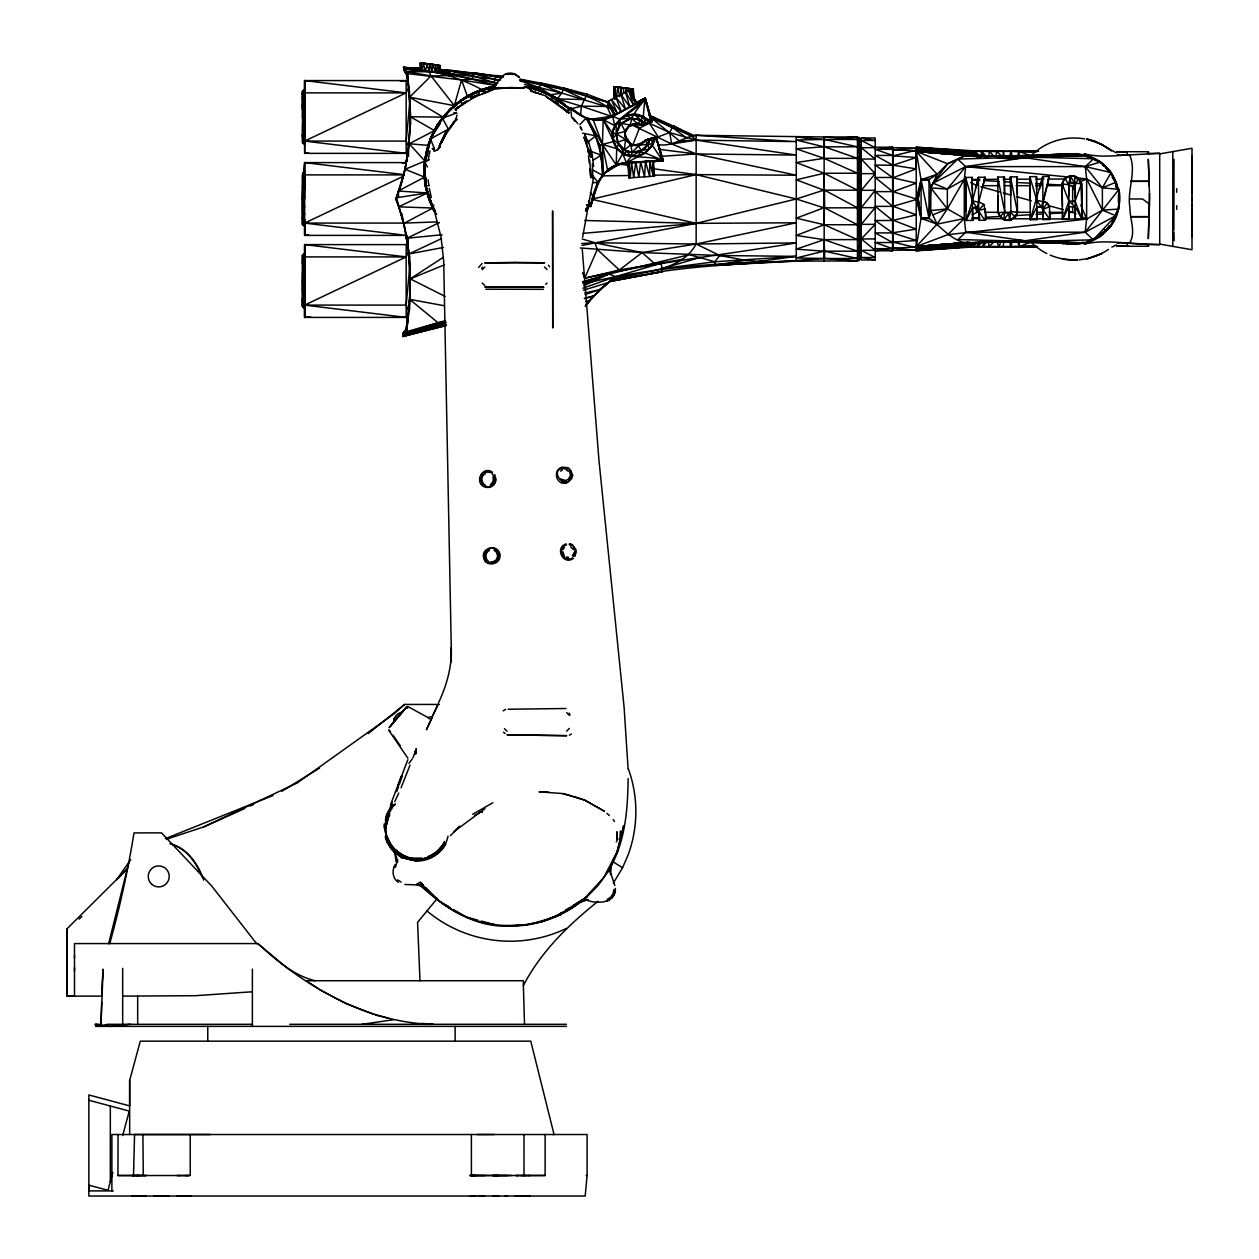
<?xml version="1.0" encoding="UTF-8"?>
<svg xmlns="http://www.w3.org/2000/svg" width="1259" height="1259" viewBox="0 0 1259 1259"><rect width="100%" height="100%" fill="white"/><g stroke="black" fill="none" stroke-linecap="round" stroke-linejoin="round"><path stroke-width="1.5" d="M117.213 878.892L127.269 868.93L66.979 928.859L66.979 996.089L74.501 996.121L74.501 943.573L257.765 943.573L286.753 967.715C328.489 998.623 377.37 1022.119 430.011 1024.291L566.408 1024.307M74.501 971.161L74.501 967.573M74.501 957.863L74.501 955.518M129.661 1105.89L88.854 1094.952L88.854 1196.034L585.199 1196.034L587.087 1175.465L587.087 1134.516L134.556 1134.532L133.517 1175.513L117.953 1175.528L118.063 1134.516M110.32 1181.745L110.336 1106.016M111.878 1190.904L111.909 1134.516L210.3 1134.516M129.661 1105.449L129.661 1080.411L140.3 1041.162L530.779 1041.162L554.054 1134.516L552.732 1134.516M304.662 308.455L302.522 306.645L302.396 304.096L302.538 255.294L304.662 253.232L304.662 317.41L406.169 317.41L406.169 244.608L304.662 244.608L304.615 291.663L304.662 305.103L406.169 317.41M308.565 234.914L304.662 235.386L304.662 223.079L406.169 235.386L304.662 235.386L304.662 225.943L302.522 224.606L302.522 174.608L304.662 171.098L304.662 162.6L406.169 162.6L402.266 163.072M408.577 251.643L406.169 256.915L304.662 256.915L304.631 270.213L302.522 281.229L304.615 291.663L304.521 300.256L302.522 306.645L302.538 255.294L304.662 254.349M404.218 174.655L304.662 162.6C301.892 182.854 302.349 203.738 302.522 224.606L304.662 226.132L302.963 223.284L302.569 217.602L302.506 187.15L302.522 174.608L304.615 173.49L304.662 171.098M302.947 92.662L302.522 91.34L302.522 109.045L302.522 91.34L304.662 89.531L304.662 80.576L406.169 80.576L406.169 153.362L304.662 153.362L304.662 92.883L406.169 92.883L408.577 87.611M304.662 225.943L304.662 219.995L302.569 217.602L304.662 214.014L302.522 208.223M304.662 89.169L304.662 80.576L406.169 92.883L304.662 141.071L304.662 80.576L304.662 153.362L308.565 152.89M304.662 254.176L304.662 244.608L406.169 256.915L304.662 305.103L304.521 300.256L302.506 298.871L304.615 291.663L302.522 288.925M385.915 827.069L388.653 814.494C371.861 848.11 421.844 877.476 442.775 845.592L436.07 852.689L427.981 857.253A31.255 31.255 0 0 1 401.054 855.018C387.552 846.977 381.587 828.737 388.669 814.494L385.569 828.044M410.198 128.969L410.198 113.263L410.056 128.937M410.229 124.767L410.229 113.011M494.582 86.619C448.676 93.04 416.509 141.763 425.542 186.71L435.252 212.614C418.004 183.704 421.592 144.942 442.208 118.629M523.98 1175.481L523.996 1134.516M516.159 1175.528L545.116 1175.497L545.131 1134.516M620.813 95.023L620.813 87.563L621.883 95.18M892.946 236.204L893.15 155.864L916.222 150.246L916.222 147.224L981.202 151.316L987.434 157.296M978.038 242.232L969.336 246.496L916.222 250.761L916.222 249.707L916.222 250.761L977 246.67L984.034 241.256M882.952 249.974L875.21 250.761L892.647 250.761L892.647 242.546L875.21 232.899L892.647 232.899L892.946 177.834L916.222 168.863L916.222 147.224L969.21 151.379L981.029 156.667L1074.116 153.991L1081.78 155.471M916.222 168.863L892.961 165.228L893.15 149.805L972.924 153.504L916.222 151.442L921.1 179.927L921.1 218.059L916.222 246.858L973.002 244.419L893.15 248.18L892.914 243.129M977.629 157.469L975.096 154.574L916.222 151.442L937.121 174.324L921.053 179.659L916.222 198.985L921.053 218.326L929 218.358L930.794 187.906L932.998 183.153L957.737 159.075L1086.643 155.502C1115.978 163.387 1129.292 201.519 1111.067 225.928L1093.284 239.855L965.244 242.877C949.978 239.226 941.244 226.683 929 218.358L929.032 179.533L937.121 174.324L947.681 163.764L965.244 155.581L1093.599 158.744C1106.142 163.749 1115.191 175.882 1117.961 188.976M1192.005 169.351L1192.005 163.371M1192.005 236.786L1192.005 235.008M1192.005 225.912L1192.005 226.699L1191.99 219.176L1192.005 227.344M1192.005 203.722L1191.99 219.003L1192.005 217.539M1192.005 193.902L1192.005 177.251M1192.005 170.185L1192.005 172.168L1192.021 164.237M1192.021 164.079L1192.005 165.747L1192.005 163.465M1192.005 162.978L1192.005 161.01M1192.005 158.697L1192.005 160.57L1192.005 156.022M1192.005 230.476L1192.005 235.575L1192.005 226.101M1192.005 233.655L1192.005 228.414L1192.005 235.748M1192.005 227.989L1192.005 224.983M1192.005 205.516L1192.021 212.299L1192.005 203.958M1192.005 199.646L1192.005 201.283L1192.005 196.703L1192.005 200.795M1192.005 194.374L1192.005 185.608L1192.005 187.245M1192.005 166.66L1192.005 169.131M1192.005 163.135L1192.005 161.294L1192.005 163.733M1192.005 234.19L1192.005 229.295M1192.005 200.055L1192.021 197.222M1192.005 183.641L1192.005 169.918L1192.005 186.269M1192.005 178.29L1192.005 176.559M1192.005 168.407L1192.005 162.679M1192.005 161.624L1192.005 165.071L1192.021 161.309M302.522 208.443L304.662 206.822L302.538 198.749L304.631 188.724L304.615 173.49L302.963 172.861L304.615 173.49L304.662 198.985L302.538 198.749L302.79 190.723M495.889 85.518L461.565 79.962L405.776 73.4L403.572 67.467L404.58 69.009L432.278 72.031L438.116 70.598L438.132 65.138L420.443 62.966L429.901 64.13L432.278 72.031L497.887 83.204M435.032 213.542L441.043 237.07L443.687 261.18L451.273 647.535C452.091 666.593 446.646 685.289 438.714 702.443M1015.62 240.359L1086.643 242.956C1108.675 236.283 1123.437 212.126 1118.936 189.385L1102.38 187.843L1086.627 178.904L1074.918 177.708M302.837 139.67L302.506 134.823L302.947 141.276L304.647 142.944L302.538 142.66L302.522 134.839L304.615 127.615L302.522 117.181L304.615 106.134L303.592 98.092L304.631 96.062L304.662 89.531L302.522 105.064L302.506 134.823L302.538 142.66L304.662 144.754L304.521 136.208L302.522 134.839L302.522 124.893L304.615 127.615L304.662 141.071L406.169 153.362M384.137 827.997L384.137 824.031M425.542 186.71L433.316 209.655L435.394 212.645C426.439 197.238 423.653 179.187 424.551 161.593M636.944 102.561L645.253 98.123L633.749 114.27C640.548 112.98 646.622 123.697 652.036 121.682L645.253 98.123L636.818 102.624L645.253 98.123L652.036 121.682L643.837 124.484L638.282 124.043M1093.158 159.185L1084.172 153.771C1099.044 157.564 1114.388 155.848 1129.48 154.715C1137.16 170.909 1126.789 190.03 1129.905 207.405C1129.653 219.16 1136.389 232.553 1129.48 243.27C1114.388 242.121 1099.044 240.438 1084.172 244.215L1093.158 238.801M1192.005 161.073L1192.005 165.322M1192.005 164.362L1192.005 172.074M586.411 209.403L588.441 206.224L590.723 206.445C593.257 186.773 603.753 163.78 626.352 162.726L631.357 156.1L632.034 152.339L638.612 145.839L645.348 140.048L656.018 136.995L663.257 160.869L662.281 160.192C646.402 153.976 616.469 162.82 612.803 138.789C609.655 118.126 635.465 113.09 644.797 99.209L651.06 121.053L650.1 122.768L643.837 124.484L650.1 122.768L643.884 117.181C635.826 112.822 627.029 114.868 619.68 119.259L612.661 116.3C598.403 124.09 581.595 119.101 570.61 108.132L566.865 111.359L571.13 107.739C580.493 117.15 594.201 122.894 607.2 118.094L602.479 120.25L587.638 118.834L599.489 145.21L601.173 155.172L592.895 160.397M663.005 159.924L656.018 136.995L662.281 160.192L649.754 161.215L649.675 176.465L645.489 161.451L626.352 162.726L616.233 164.929L602.384 144.376L587.638 118.834L599.489 145.21L603.407 173.852L619.223 164.299L662.281 160.192L656.018 136.995L645.348 140.048L647.803 144.816L641.272 150.812L631.357 156.1L622.749 153.661L616.91 148.326L603.234 119.605L597.789 119.605L598.151 120.581M442.161 325.593L402.707 336.468L446.142 325.499L402.707 336.468L406.389 331.731C411.41 301.043 410.308 270.087 407.648 239.289M408.215 156.289L410.292 116.709L409.568 97.211L407.428 73.258L404.58 69.009C431.349 69.103 458.307 76.736 481.961 89.719L494.283 86.698M1192.005 210.316L1192.021 218.972L1192.005 214.172M1192.005 228.493L1192.005 237.07L1192.005 232.238L1192.005 234.567M304.631 96.062L304.662 92.883L304.615 106.134L302.522 105.064L302.522 91.34M409.773 255.892L409.679 309.651M861.25 258.835L857.458 261.022L824.173 261.006L824.11 136.979L696.148 135.295C683.385 136.979 672.337 147.098 658.63 144.643M1176.693 192.281L1176.724 188.677M396.711 861.046L396.758 857.379M628.147 778.566C627.69 810.639 625.204 844.6 607.389 872.314L611.748 865.043M1099.894 235.527C1115.254 225.865 1120.998 206.696 1118.936 189.385L1085.211 232.207L1024.873 240.799L965.149 242.845L916.222 246.575L937.121 224.133L947.35 208.884L964.284 179.47L965.684 166.613L957.737 159.075M1174.017 159.358L1173.876 230.098M101.727 1024.307L95.338 1024.307L97.399 1026.368L100.972 1025.66L101.664 1002.18M435.551 64.823L435.425 71.606L500.563 80.025M451.273 647.535L450.691 662.706M587.607 900.437C597.537 904.245 616.391 902.892 615.368 888.366M650.919 273.203C708.14 263.65 766.196 263.399 823.827 258.504L824.047 239.666L796.27 235.449L824.173 224.732L857.458 224.763L859.362 222.308L861.25 207.515L857.458 190.172L861.25 159.814L857.458 146.815L859.362 142.692L861.25 141.575L859.362 138.065L857.458 139.481L824.614 139.481L823.827 146.815L824.047 158.335L857.458 173.223L859.362 175.678L861.25 190.471L857.458 207.814L861.25 238.171L857.458 251.17L859.362 255.278L861.25 256.411L859.362 259.921L857.458 258.504L824.535 251.17L824.047 239.666L857.458 239.603L859.362 242.074L861.25 249.329L857.458 258.504L824.645 258.504L823.827 251.17L796.27 249.172L824.047 239.666L857.458 251.17L824.535 251.17L824.173 261.006C743.471 261.305 661.841 264.406 583.2 283.904M861.25 223.85L859.362 222.308L857.458 239.603L824.173 224.732L824.173 173.27L796.27 162.537L824.047 158.335L857.458 158.366L859.362 155.911L861.25 148.656L857.458 139.481L824.11 136.979L823.827 146.815L796.27 148.814L824.047 158.335L824.11 136.979L857.458 136.963L861.25 139.151M996.294 156.934L996.42 151.3L960.507 151.332M857.458 224.763L824.582 207.861L823.827 190.172L796.27 179.817L824.173 173.27L857.458 190.172L824.582 190.172L824.173 224.732L796.27 218.153L823.827 207.814L824.173 173.27L857.458 173.223M102.168 983.295L103.128 969.194L100.972 1024.307M1129.024 246.26L1116.733 246.26L1148.397 246.26L1148.444 244.592L1159.712 244.608L1159.712 153.362L1147.358 153.441M102.136 984.522L101.759 996.121M1148.397 246.26L1148.444 244.608L1120.337 242.625L1117.473 243.333M1149.483 193.461L1148.318 238.706L1149.64 198.985L1148.318 159.279L1149.294 186.238M302.522 292.922L302.522 273.093L304.631 270.213L302.522 263.162L302.947 256.71L304.647 255.042L302.538 255.294L302.538 263.776L304.521 261.825L304.662 256.915M645.096 118.236L649.943 122.453L651.06 121.053L643.27 116.568L633.749 114.6L643.884 117.181L645.678 123.823L634.347 114.616L630.743 118.283L620.026 124.137L616.076 123.791L616.249 134.414L618.562 144.25L616.705 148.672L616.233 164.929L622.749 153.661C636.11 161.829 652.351 151.442 655.766 137.451L647.976 139.308L656.521 137.262M304.631 188.724L302.506 187.15L304.662 174.891L404.218 174.891M625.928 91.938L626.038 88.209L613.715 86.698L614.455 99.083M631.436 96.298L631.672 88.901L625.188 88.099M884.904 147.995L892.647 147.224L892.647 250.761L875.21 248.668L892.647 248.668L893.15 242.121L916.222 240.469L892.647 232.899L875.21 220.498L892.647 220.498L916.222 214.833L893.15 206.287L893.15 191.698L916.222 183.153L892.946 177.834L875.21 165.086L892.961 165.228L916.222 157.517L893.15 155.864L892.647 149.317L875.21 147.224L892.647 147.224L892.647 149.317L875.21 149.317L892.647 155.439L875.21 155.439L892.647 165.086L892.946 220.152L916.222 229.122L892.961 232.742L892.647 242.546L875.21 242.546L892.647 248.668L892.93 250.273L922.092 249.88M445.481 320.557L406.389 331.731C412.291 287.414 412.448 241.24 395.893 199.048C412.291 159.263 411.536 115.356 407.428 73.258L405.681 73.227L403.572 67.467L420.49 68.222L422.379 69.308L423.26 63.312L427.714 63.863L425.337 70.693L404.58 69.009L404.91 71.999L403.604 67.53L420.821 68.474L420.443 62.966L439.879 65.358L440.099 69.45L438.116 70.598L495.967 85.344M451.115 657.78L451.289 652.666M588.441 206.224L590.723 206.445L598.009 182.335L602.4 175.221L601.283 156.997L603.407 173.852L602.384 144.376L603.234 119.605L614.203 115.293L644.797 99.209L643.27 116.568L649.943 122.453M396.05 861.597L394.98 853.633M409.631 269.395C409.332 245.348 404.58 221.49 395.893 199.048C411.3 159.106 412.81 115.466 406.877 73.463L406.232 71.558L429.24 71.794L431.034 75.933L454.326 105.63L460.196 101.948M1010.757 157.029L1010.961 151.316L1035.685 152.119M978.872 218.641L978.731 210.3L985.325 208.868L985.467 220.246L978.857 220.325L978.4 177.299L985.057 177.22L977.173 208.065C987.985 227.549 987.324 220.183 983.83 204.43L979.109 202.085L972.452 201.062L965.559 177.456L972.216 177.377L972.672 220.388L972.53 207.924L977.173 208.065L972.452 201.062L978.448 177.299L975.678 188.268M1118.889 205.39L1119.046 193.855M409.443 90.758L409.568 97.211L443.184 117.15C455.239 103.238 470.787 91.97 488.933 87.752M424.865 174.072C423.181 148.2 434.497 120.376 455.774 105.126M651.973 161.64L663.257 160.869L656.018 136.995L654.051 137.766L652.288 145.241L662.281 160.192L645.489 161.451L644.545 176.827L640.626 161.75L638.864 177.22L635.795 162.128L626.352 162.726L622.749 153.661M1019.412 240.988L1019.066 246.654L1010.883 246.67L1009.356 241.083M302.522 99.131L302.837 94.283M435.189 211.622C406.027 164.347 439.202 93.496 494.834 87.123M610.379 871.842L610.741 866.9L610.631 874.423M385.616 829.555L386.198 821.844M397.576 862.037L397.734 859.85M439.879 65.358L439.548 69.78L501.318 77.318C505.709 71.763 514.852 71.936 519.29 77.35L513.656 73.62L506.795 73.62M386.544 824.614L389.645 813.629M580.556 115.372L581.359 106.181L587.04 94.189L608.947 102.53L607.043 106.747L611.355 116.3L589.275 119.526M620.01 838.006L620.325 831.019M445.938 324.539L402.801 336.326L403.053 333.367L406.138 329.244L407.727 315.993M616.705 165.055L631.53 162.49L630.177 177.818L628.745 162.789L626.352 162.726L645.332 153.016L652.288 145.241L654.302 137.861L655.766 137.451M402.014 213.999L407.617 245.08L408.121 239.525M408.577 146.343L406.169 141.071L409.804 102.042M408.577 310.375L406.169 305.103L409.804 266.074M406.468 330.063L407.711 317.504M988.85 156.698L989.385 151.316L993.965 156.305M1093.599 158.744L1085.289 166.613L1086.627 178.904L1086.627 219.082L1085.211 232.207L1093.284 239.855L1115.836 215.714L1117.583 210.159M892.93 250.273L892.961 232.742M444.128 305.701L409.631 299.343L406.232 329.071L403.053 333.367L402.707 336.468L403.384 333.777M406.5 329.984L407.995 316.827M407.176 157.926L406.389 161.75L407.271 154.07M582.602 237.243L593.461 178.086M635.795 162.128L633.733 177.582L631.53 162.49M644.624 123.854L650.1 122.768L645.725 123.744L640.658 119.92L631.939 118.299L620.734 119.07L616.249 134.414L612.803 138.789L616.91 148.326L624.952 154.589L625.849 150.875L612.803 138.789M1003.958 241.083L1003.155 246.685L961.262 246.654M406.389 161.75L407.176 156.258M617.319 140.205L616.343 133.8L620.026 124.137L630.743 118.283L640.658 119.92L643.884 117.181L645.285 118.299L643.27 116.568C627.438 108.148 607.42 124.547 613.259 141.637L599.489 145.21M616.186 98.454L617.87 87.201L621.899 87.705L613.715 86.698L614.817 98.281M1105.418 231.467L1111.067 225.928L1100.508 236.487L1086.643 242.956L958.052 239.525L965.779 232.207L964.284 218.515L947.35 208.884L930.794 210.583L929 218.358L921.1 218.059L918.189 198.985L921.053 179.659L929.032 179.533L930.794 187.906L930.794 210.583L929.032 218.437L921.053 218.326L918.189 198.985L921.1 179.927L929.032 179.533L921.053 179.659M977.126 156.887L971.035 151.332L959.295 151.3L1003.502 151.3L1002.683 156.856L996.42 151.3M426.03 179.943L424.204 170.799L424.787 167.022M425.636 161.357L428.202 144.376L437.377 124.767L451.147 108.069L444.427 116.819M1004.399 180.824L1004.352 177L997.71 177.078L998.151 212.566C999.63 217.602 1004.194 221.033 1009.561 220.262L1010.898 211.418L1010.505 176.921L1017.146 176.842L1017.193 180.761M425.668 161.105L427.934 146.485L430.846 137.262L439.879 122.406L437.377 124.767L432.954 135.138M1017.54 212.094L1016.328 214.943M415.281 752.127L415.863 749.184L415.549 753.858L416.351 748.822L412.968 757.792M632.144 96.376L633.324 89.106L613.715 86.698M393.847 721.454L394.35 718.307M435.299 211.654L433.127 208.585L433.726 204.949M1069.159 219.271L1062.517 219.334L1062.108 183.845C1063.414 176.197 1073.297 173.38 1078.806 178.573L1081.512 183.625L1081.906 219.113L1081.512 183.625C1080.364 178.385 1075.391 175.599 1070.307 175.851L1068.718 184.774L1069.159 219.271L1068.97 206.791L1075.202 206.728M613.888 889.515L613.133 893.56L610.788 897.069L607.216 899.477M824.173 261.006L824.535 251.17M428.17 160.145L429.901 150.954M1115.694 216.218L1112.452 221.096L1115.773 216.249L1116.513 212.409M439.879 122.406C421.01 148.247 419.53 184.947 435.252 212.614M591.809 200.873L590.723 206.445C595.932 190.282 599.614 168.722 619.223 164.299L614.612 166.204M424.204 170.799L424.944 167.148M427.116 156.163L430.751 137.876L440.083 123.933M1115.175 215.997L1116.45 212.393M1118.448 202.825L1118.448 195.161M404.58 69.009L405.776 73.4L406.232 71.558L431.034 75.933L449.432 75.619L450.549 70.315L503.474 76.594M652.288 145.241L654.302 137.861M982.901 186.159L985.01 177.22M1017.634 156.446L1018.846 151.316L1029.689 155.455M498.454 558.524C494.362 527.804 469.717 573.805 497.761 560.019M1049.345 176.48L1041.461 207.31L1049.801 219.491L1043.16 219.57L1042.704 176.543L1049.345 176.48L1043.365 201.503L1047.063 202.825L1049.597 206.775M433.127 208.585L425.699 185.907L424.818 162.049L430.751 137.876M618.893 845.371L623.677 825.699L617.335 850.565L619.397 843.31M1126.774 246.26L1127.529 243.129M494.047 481.804L494.079 476.406M108.62 943.731L128.969 862.116M1039.509 189.354L1042.735 176.543L1030.366 219.711L1037.007 219.633L1036.503 176.622L1036.629 189.385M395.483 867.199L396.915 861.534M112.806 1172.444L108.022 1190.306L88.854 1185.175L88.854 1190.904L113.263 1190.904M122.674 1135.602L129.252 1111.083L88.854 1100.256M496.565 84.762L494.063 82.622L495.763 76.421L501.098 78.058M1009.45 156.919L1010.961 151.316L1012.378 156.431M495.763 76.421L496.03 75.446L503.348 76.972M615.321 890.994L611.843 898.123M444.427 115.859L454.326 105.63L461.565 79.962L472.156 78.892L473.667 72.613L495.763 76.421M1012.315 241.571L1010.883 246.67L1010.662 240.973M447.999 836.149C442.177 866.995 393.406 868.112 385.773 837.597M302.538 142.66L304.521 136.208M402.801 336.326L405.099 330.676L405.193 333.21L445.67 322.367M1064.658 178.747L1069.93 175.961L1074.745 176.323L1079.042 178.92L1081.45 183.814L1081.906 219.113L1075.312 219.192L1075.092 201.11L1081.512 183.625M395.893 199.048L405.162 169.288L408.262 148.562L408.483 156.431M574.56 551.961L572.341 555.738M972.452 201.062L966.062 220.467L972.719 220.388M397.86 785.71L407.853 759.744M442.003 142.015L445.198 134.272L443.026 139.67M1062.502 215.604L1062.549 219.334L1068.907 201.172L1062.108 183.845L1064.988 178.448L1070.307 175.851L1074.793 183.468L1075.06 197.191M410.009 765.11L401.086 787.772M975.835 242.263L970.831 246.638L960.397 246.67L999.016 246.685L1000.858 241.586M636.204 124.137L641.099 125.27L645.678 123.823L641.303 125.082L637.479 123.665L630.145 124.956L621.017 123.319L616.343 133.8L625.581 139.497L630.853 144.738L632.034 152.339L640.264 151.473L643.994 153.362L649.203 148.971L652.618 143.353C648.904 131.424 647.708 150.828 641.272 150.812L632.034 152.339L624.275 150.12L625.581 139.497L624.999 131.408L621.017 123.319L631.939 118.299L641.13 120.297L645.725 123.744M401.448 775.937L390.447 805.036M634.914 145.54L648.007 144.266L650.069 138.899L647.803 144.816L649.203 148.971L632.018 152.418L625.849 150.875L631.357 156.1L638.769 155.534L640.264 151.473L647.803 144.816L652.618 143.353M385.27 820.286L388.48 812.165L393.737 805.178M587.04 94.189L563.639 88.13L561.797 93.056L557.265 98.926L539.544 87.642L519.794 80.639M616.076 123.791L612.252 133.139L603.234 119.605L614.864 114.569L609.797 117.024L614.203 115.293L607.106 101.869L629.736 89.83L636.786 103.049L612.661 116.3L614.77 125.664L620.734 119.07M441.862 141.999L448.424 129.126L442.381 118.189L459.472 101.538L480.497 90.255L485.659 92.694M1115.773 216.249L1116.277 214.943M426.518 187.497L432.844 208.018L403.525 223.614L396.538 197.742L427.273 192.973L424.598 177.141L424.928 161.073L428.217 145.367L409.222 143.778L424.928 161.073L405.162 169.288L424.598 177.141L398.379 190.927L398.489 196.64M404.422 333.541L406.138 329.244M1091.112 157.926C1103.639 160.711 1115.269 175.3 1117.646 188.661M439.454 68.017L438.132 65.138L435.425 71.606L432.766 64.477L430.216 64.162M613.322 883.126L622.56 867.766L628.288 854.468A125.554 125.554 0 0 0 628.461 769.17M389.236 809.946L392.446 802.345M575.221 556.006L576.118 549.79L572.231 544.518L569.446 543.683M582.177 239.005L594.988 242.751L597.27 249.487L584.664 278.223C654.586 262.407 725.64 254.601 796.27 242.908L696.148 244.026L594.988 242.751L581.627 243.538M427.934 146.485L431.522 138.38M614.738 857.442L617.713 850.691L604.178 876.642M385.679 817.217L388.386 811.142M398.725 793.06L394.775 801.668M395.121 864.791C391.596 870.441 392.588 878.499 398.3 882.339M443.262 138.506L445.198 134.272M612.724 860.857L614.313 857.395M437.392 705.37L432.529 715.741M438.541 703.529L426.423 729.748L432.12 717.425M438.95 146.327L445.639 131.99M932.825 214.911L947.35 208.884L930.794 187.874L937.121 174.324M960.806 246.67L982.366 246.67L984.68 241.791M394.35 867.058L395.389 864.917M574.497 555.959L575.756 552.386L574.088 547.224M566.424 1026.368L95.668 1026.368L96.707 1024.307M446.615 132.588L439.548 146.532C442.381 134.571 454.751 126.341 457.001 115.073M1004.352 177L1004.792 212.236L1000.024 216.406L1003.706 219.522L1010.363 220.404L1014.974 217.272L1017.492 212.378L1017.146 176.842M972.53 207.924L966.062 220.467L965.606 177.456M1036.503 176.622L1029.862 176.701L1030.366 219.711L1036.818 207.168L1039.761 207.216M1062.517 219.334L1069.001 206.791M585.687 210.615L588.205 205.736M304.662 219.995L302.522 224.606L302.569 217.602L302.821 221.379M392.1 804.91L387.001 814.715L392.226 806.547L395.184 804.029M616.281 841.846L617.964 838.651M693.615 135.311L652.792 116.709L649.361 123.225L639.462 128.072L632.427 146.013L624.669 135.059M391.848 808.797C365.488 843.971 423.024 881.111 444.474 843.247M649.99 138.852L645.584 140.504L640.658 144.832L633.057 145.383L625.991 140.331L625.109 132.667L628.383 126.671L634.567 123.76M478.672 267.349L482.118 263.461M652.807 138.962L669.568 132.51L673.471 125.648L691.632 136.066L696.148 140.142L796.27 155.077L696.148 153.96L661.321 156.336M434.528 149.003L430.515 138.883L442.381 118.189L456.907 112.885M585.954 211.182L588.614 206.602L586.568 209.765M477.539 95.165L480.497 90.255M1047.173 202.73L1043.019 209.513L1049.534 206.523L1047.96 203.989M440.886 120.754C453.083 103.348 472.912 89.216 494.472 86.887M585.876 209.985L588.74 205.28M1117.473 154.652L1120.337 155.361L1159.712 153.362M444.569 841.39C440.996 848.015 435.52 853.712 428.359 856.372M585.577 210.332L588.661 205.374M1105.937 230.822L1102.648 232.868L1105.937 230.822L1107.983 227.517M1112.09 220.939L1114.152 217.65M440.713 121.084L442.365 118.456M524.515 1024.307L523.366 985.577C540.992 951.568 568.58 924.924 598.025 901.255M696.148 135.295L691.632 136.066L651.863 118.472L679.435 140.882L696.148 140.142L796.27 141.622L696.148 135.295L696.148 244.026C680.238 273.36 639.242 270.748 611.559 279.891L599.835 289.539L586.127 304.615L599.835 289.539L615.651 276.618L661.243 263.21L662.203 271.755L609.891 281.512L662.203 271.708L611.559 279.891L593.729 295.912L585.246 306.362L589.338 300.807L585.624 301.468M569.351 479.459L570.469 477.728M482.606 474.344L480.686 479.081L482.559 483.881M1109.226 225.99L1106 230.885L1101.609 234.174M443.184 119.275L449.4 109.974L468.647 95.322L463.139 99.823M585.561 209.923L588.661 205.264M1109.179 225.943L1106 230.885L1101.121 234.143L1106 230.885L1104.379 229.248M573.286 556.289L574.497 554.511M451.965 125.066L456.781 118.771L454.468 121.871M130.716 859.629L116.694 879.632L121.399 874.958M625.109 132.667L628.383 126.671L637.479 123.665L641.13 120.297C644.167 130.432 634.064 121.179 631.939 118.299L630.145 124.956L624.999 131.408L616.343 133.8L617.398 140.473M392.824 804.894L391.203 807.161L394.004 804.863M317.709 988.221L306.157 980.73L523.366 980.73L523.366 985.577M452.941 123.634L450.738 126.687L455.034 120.628L449.526 127.71M607.609 872.377L597.915 885.675L586.222 897.557M1011.276 180.635L1010.505 176.921L1017.492 212.378L1010.898 211.418L1008.711 213.715L1009.561 220.262L1015.761 216.218M387.394 818.256L389.739 815.124M408.955 763.363L412.275 758.925M592.706 169.996L602.4 175.221L611.465 167.982L605.485 172.42L597.081 183.247M966.424 184.947L964.284 179.47L947.35 189.086L932.998 183.153L947.681 163.764L965.244 155.581L981.029 156.667L916.222 151.395L947.681 163.764M390.463 726.364L406.421 707.432L407.68 708.188M481.567 268.419L482.527 267.176M769.218 261.856L758.941 261.4L769.218 261.856L715.002 265.366L714.75 261.778L719.77 255.514L796.27 256.364L758.941 261.4L745.359 260.283L719.77 255.514L642.106 252.571L580.336 247.96M976.213 242.704L973.002 246.654L977.33 242.719M947.35 208.884L947.35 189.086L965.684 166.613L1024.873 157.658L1085.289 166.613L1111.067 172.53L1102.38 187.843L1102.38 210.127L1086.627 219.082L947.681 234.693L916.222 246.575L973.002 244.419M562.946 549.538L564.425 547.728M437.408 898.296L417.579 922.359L420.002 980.73M868.238 139.025L861.25 137.986L875.21 140.457L861.25 140.457L875.21 147.681L861.25 147.681L875.21 159.043L861.25 159.043L875.21 173.648L861.25 190.314L875.21 190.314L861.25 207.672L875.21 207.672L861.25 224.338L875.21 224.338L861.25 238.942L875.21 250.305L861.25 250.305L875.21 257.528L861.25 257.528L875.21 259.999L875.21 137.986L861.25 137.986L861.25 259.999L875.21 259.999M972.404 243.396L970.28 245.914L916.222 249.125L916.222 247.708L893.15 242.121M501.287 77.665L493.717 86.635L489.358 89.877M392.226 806.547L389.645 809.584L395.342 804.249M981.469 241.445L977 246.67L979.408 241.744L984.931 241.114M1081.45 183.814L1070.748 182.429L1068.718 184.774L1068.875 195.712M978.731 210.3L983.83 204.43M970.831 246.638L973.128 244.041M972.011 244.01L969.65 246.638L929.535 249.376M437.345 149.915L440.146 146.799L437.345 149.915L433.977 151.395M450.454 835.677L459.677 826.187L453.932 831.695L484.935 808.687M1070.748 182.429L1068.718 184.774L1062.108 183.845L1062.391 206.271M506.275 925.695C525.538 925.947 545.808 922.768 562.317 912.366L555.974 916.583L583.484 899.65L604.399 876.799M569.273 728.41L566.644 731.196M482.213 269.725L484.809 266.987M1074.793 183.877L1079.042 178.92M972.515 243.569L970.28 245.914L916.222 247.708L916.222 250.761M982.366 246.67L987.418 241.46M579.738 124.704L586.049 118.204L590.141 118.944M566.896 111.957L571.13 107.739L573.27 110.886M545.698 284.377L547.004 283.055M603.061 287.146L615.651 276.618L608.837 274.084L582.76 281.591M1105.544 167.557L1109.258 171.979L1106 167.101L1102.742 164.945M566.833 111.878L570.61 108.132L586.049 118.204L595.633 135.862L601.173 155.172L590.251 151.111M79.144 919.086L81.835 916.395M431.034 75.933L409.568 97.211L454.326 105.63L469.796 95.086L488.76 87.343L476.39 92.773M625.754 129.268L628.383 126.671M972.625 244.026L969.997 246.638L960.397 247.047M947.681 234.693L964.284 218.515L964.284 179.47M972.42 244.041L969.65 246.638L962.018 246.969M994.988 241.083L988.819 246.685L988.708 241.791M439.297 704.442L404.532 704.442L394.036 713.806L297.093 783.019L203.974 826.801L166.786 839.139M490.223 485.156L493.15 481.379L493.119 476.815M582.996 900.138L586.773 896.849L573.805 905.158M454.058 122.123L456.954 119.605M980.887 156.494L983.468 154.29L978.715 156.761M583.484 899.65L586.773 896.849C566.015 915.592 538.112 926.246 510.163 926.168C473.762 927.852 443.215 906.732 417.941 883.393L420.16 882.386L425.463 888.87M604.226 173.49L605.485 172.42M602.479 120.25L604.068 118.928M586.946 142.975L595.633 135.862L582.681 133.139M861.25 174.135L859.362 175.678L857.458 158.366L824.551 146.831L823.827 139.481L796.27 136.963L796.27 261.085L715.002 265.366L724.492 263.745M460.589 105.646L455.789 109.517L465.547 102.073L455.302 109.281L476.248 96.062M368.368 733.509L404.532 704.442M619.68 119.259L644.797 99.209L636.786 103.049L628.619 90.428L633.639 104.985L644.797 99.209L636.047 103.584L628.619 90.428M1003.344 219.365L1010.363 220.404L1013.054 218.311M583.2 283.086L619.349 269.993L642.106 252.571L696.148 244.026L796.27 222.764L696.148 223.362L584.538 220.482M632.018 152.418L624.275 150.12L630.853 144.738L638.612 145.839L645.584 140.504M969.068 246.701L916.222 249.125M488.885 549.491C484.668 551.426 483.472 557.249 486.588 560.68M978.4 156.368L982.697 153.283L985.624 157.107M493.575 86.777L489.483 89.704L510.225 87.485L524.153 88.13L494.582 87.705M455.034 109.124L457.993 106.999M462.446 103.836L466.9 100.673M485.47 473.62C480.576 475.603 480.891 482.638 485.124 485.156M454.326 105.63L469.796 95.086L488.76 87.343M489.421 550.372C484.621 552.386 484.904 559.484 489.153 561.939M449.4 109.974L457.159 104.796M468.002 97.541L477.318 91.325L492.458 87.815M1068.435 242.688L1074.116 243.994L1068.513 243.601L1074.116 244.089L1084.534 242.877L1095.739 238.581L1087.508 241.335L1091.364 240.658L1094.575 238.407C1082.347 247.205 1066.436 243.286 1052.54 242.389M1087.54 241.398L1091.364 240.658L1094.59 238.423M612.661 116.3L621.301 111.61L615.903 97.195L625.613 109.36L620.939 94.519L629.893 107.062L644.797 99.209L612.661 116.3L614.974 114.789L608.239 101.271L617.492 113.562L608.947 117.386M445.119 296.416L410.229 278.853L443.152 257.418M565.7 910.351L570.563 907.235M503.175 710.894L505.662 709.321M560.617 471.165L562.38 470.048M569.461 735.209L571.413 733.981M281.796 791.297L319.597 768.053M565.543 910.383L568.769 908.4M571.995 906.417L583.279 899.461C567.179 913.373 547.067 920.313 526.545 924.688M302.396 304.096L303.592 307.715L304.662 307.086L304.521 300.256M636.786 103.049L645.253 98.123L635.858 103.159M566.235 543.888C554.306 547.24 563.182 565.905 573.254 558.445M566.534 544.942C556.21 547.964 563.89 564.032 572.719 557.816M472.692 814.305L492.867 802.77M635.921 103.364L645.253 98.123M431.711 716.733L427.698 717.394L407.57 706.393M430.515 138.883L448.424 129.126M638.769 102.719L642.153 100.893M614.282 114.695L609.797 117.024L613.212 115.309M609.797 117.024L614.612 114.475M409.222 143.778L435.095 130.275M796.27 256.364L714.75 261.778L689.397 254.68L608.837 274.084L583.562 285.793M1111.87 247.157L1116.292 244.875M429.461 159.688L424.818 162.049L427.431 166.975M932.998 183.153L965.684 166.613L1085.289 166.613L1100.508 161.97L1110.926 172.577L1117.221 185.718L1115.002 179.927M474.973 815.171L479.191 813.046M638.754 102.483L642.153 100.767M607.357 901.003L609.765 899.807M398.71 208.05L398.662 206.854L427.273 192.973L398.835 191.053M972.294 214.644L977.094 212.315L977.094 206.602M1068.734 185.671L1072.637 185.671L1076.13 183.987M1079.624 182.287L1086.627 178.904L1102.38 210.127L1115.836 215.714L1085.211 232.207L965.779 232.207L1024.873 240.799L980.006 242.058M439.422 222.591L406.909 238.25L442.051 234.725M583.515 900.736L579.832 902.498L585.828 900.279M402.66 176.559L304.662 223.079L404.218 223.079M613.023 167.242L619.223 164.299M441.547 238.581L408.986 253.925L443.467 247.456M462.604 98.973L472.865 94.331M481.961 89.719L467.404 96.376L461.565 79.962M302.522 281.229L304.662 280.269M203.974 826.801L244.797 808.467M250.116 806.075L253.657 804.47M304.662 116.221L302.522 117.181L302.522 105.064M427.981 857.253L430.956 855.931M617.004 165.039L623.347 162.852M1116.292 187.654L1115.773 181.737L1112.452 176.874M1115.647 182.35L1102.38 187.843L1085.289 166.613M410.229 278.853L444.537 264.783M479.349 94.378L470.488 97.698L479.553 94.504M165.37 838.636L273.03 795.515M470.913 98.501L493.119 89.782M1029.799 242.531L1019.066 246.654L983.342 246.685L1037.495 246.654M638.769 155.534L645.332 153.016L662.281 160.192L652.571 161.372L663.257 160.869L652.618 161.593M469.796 95.086L488.933 87.91M484.432 92.788L489.625 90.868L484.385 92.71M536.019 88.901L539.544 87.642L561.797 93.056L612.031 108.353M582.886 288.217L615.651 276.618M1110.926 172.577L1111.067 172.53C1083.244 137.247 1035.024 163.56 997.978 157.753M649.156 139.371L656.018 136.995M634.284 145.367L643.538 142.157M585.073 294.575L599.835 289.539L584.695 293.111M481.032 812.323L482.575 811.787L479.349 812.401M624.952 154.589L617.665 142.141L625.581 139.497L633.057 145.383L629.83 144.675M481.914 93.685L487.752 91.75M823.827 190.172L796.27 198.985L696.148 223.362L582.051 245.395M582.886 282.346L608.837 274.084M893.15 206.287L918.189 198.985M1063.21 155.612C1074.069 152.009 1086.973 154.007 1096.227 160.648M445.592 321.549L438.163 322.855L405.193 333.21L406.232 329.071L406.389 331.731M583.373 290.215L607.294 282.882M584.758 298.588L593.729 295.912L584.286 298.383M1063.383 155.487L1076.429 153.645L1038.03 157.202L997.081 157.296M403.053 333.367L403.856 334.957L445.765 322.587M700.508 257.324L661.856 268.655L714.75 261.778M629.61 163.182L625.88 163.45L627.832 162.883L629.012 170.358M403.856 334.957L445.78 324.381M823.827 251.17L796.27 257.985L823.827 258.504M681.969 259.464L619.349 269.993L584.664 278.223L582.571 272.762M659.464 149.38L696.148 153.96L796.27 175.221L696.148 174.623L591.573 199.237L696.148 223.362L583.137 233.356M1068.435 155.298L1074.116 153.991L1079.781 155.298M633.749 114.27L626.699 115.482M921.053 218.326L937.121 224.133L964.284 218.515M422.017 858.087L410.639 858.182M494.236 86.556L485.36 88.287M477.318 91.325L480.954 90.585M484.605 89.861L493.717 88.02M95.668 1026.368L95.338 1024.307L100.972 1025.66L107.692 1024.307L252.382 1024.307M1066.452 155.518L1074.116 153.897L1081.764 155.518M1079.86 242.94L1083.7 242.184M145.462 1196.05L141.165 1196.034M491.687 562.82L496.691 560.711L498.69 556.022L498.045 553.157L494.472 549.538M620.136 164.237L627.832 162.883L628.918 177.912L654.491 176.134L653.452 161.183L645.489 161.451M1159.712 153.881L1192.005 148.247L1192.005 249.738L1159.712 244.104M566.613 481.221L562.332 481.237M745.359 260.283L715.002 265.366L732.203 263.792M506.905 73.825L513.562 73.825M491.671 561.797C498.013 562.159 499.729 552.607 493.969 550.325M361.994 1024.307L393.186 1019.79M634.347 114.616L627.344 115.608L630.743 118.283M494.236 86.777L490.68 87.264L494.567 86.761M400.315 81.284L406.169 80.576M310.517 316.701L304.662 317.41L304.647 307.731M1056.742 155.392L1064.012 154.637L995.208 156.761M130.401 1024.307L110.162 1026.368L100.972 1025.66M1057.182 155.439L1066.641 154.511M625.88 163.45L629.201 163.214M653.232 160.853L657.151 160.475M649.754 161.215L653.216 176.213L652.555 161.121L662.281 160.192L626.352 162.726M583.436 900.453L588.221 899.996M893.15 149.805L920.14 147.98L892.899 147.712L893.15 155.864M739.836 263.1L747.484 262.423M968.297 242.373L916.222 246.575L975.206 243.349L916.222 246.544L967.683 242.389M1054.46 155.424L1064.012 154.637L1046.701 155.502M425.699 185.907L429.492 185.608M796.27 261.022L809.128 260.031M592.627 182.744L598.009 182.335L591.919 174.733M252.382 991.762L195.491 995.696L122.674 996.121M893.15 248.18L916.222 250.368L969.336 246.496M610.757 106.48L581.359 106.181L557.265 98.926L569.949 109.108L581.359 106.181L611.355 116.3M926.01 249.612L969.194 246.685L943.683 248.133M586.143 1175.528L587.087 1175.465M843.845 137.845L857.458 136.963L857.458 261.022L841.988 260.015M1102.38 210.127L1118.936 209.073M653.641 161.451L663.257 160.869L653.452 161.183M972.027 218.075L979.77 217.634M985.577 217.288L1001.047 216.406M1014.597 215.635L1030.067 214.754M1035.874 214.408L1043.617 213.967M1049.424 213.637L1062.958 212.865M1068.765 212.535L1072.637 212.315L1076.13 213.999M927.993 249.03L933.879 248.7M1001.613 157.91L1064.012 154.637L1038.03 157.202L1086.643 155.502L1100.476 162.065L1086.533 155.518L1093.174 158.115M1021.694 156.761L1031.31 156.273M1035.732 245.835L1019.066 246.654L1017.776 241.555M997.962 195.759L998.151 212.566L1004.792 212.236L1008.711 213.715L1003.706 219.522L1004.792 212.236L997.71 177.078L997.789 180.808M927.694 249.203L939.151 248.684M942.975 248.511L956.352 247.913L942.975 248.259M942.944 247.787L952.481 247.378M943.117 247.787L952.717 247.378M973.113 154.731L969.493 151.332L923.807 148.798L931.377 149.144M403.73 223.095L437.392 221.899M661.243 263.21L654.381 263.383L642.106 252.571L594.988 242.751M565.921 708.502L508.132 709.242M823.827 139.481L796.27 140.001L823.827 146.815M602.054 175.867L629.5 175.505M654.979 175.174L696.148 174.623L796.27 198.985L823.827 207.814M1075.139 201.11L1068.907 201.172L1075.155 206.728L1081.906 219.113L1075.092 201.11L1074.745 176.323M177.189 1196.034L185.844 1196.034M583.767 900.311L588.315 900.264M423.166 884.904L420.49 882.197C443.908 912.114 482.858 929.425 520.833 924.736M972.058 179.439L979.817 179.392M983.704 179.376L997.301 179.313M1003.124 179.282L1010.898 179.25M1016.721 179.219L1030.318 179.156M1036.141 179.14L1043.9 179.093M1047.787 179.077L1065.271 178.998M1076.917 178.935L1086.627 178.904M1001.22 246.67L1037.148 246.559M485.832 289.224L543.479 289.318M545.116 1175.497L469.875 1175.513L484.904 1175.528M960.711 151.332L1038.644 151.316L1017.98 151.332L1037.117 151.426M824.582 207.861L857.458 207.814L824.582 190.172M421.104 1024.307L430.011 1024.291L289.743 1024.307M176.748 1175.544L179.549 1175.528M178.573 1175.528L188.22 1175.528M469.985 1175.544L476.059 1175.528M185.23 1196.034L176.921 1196.034M165.559 1196.034L169.021 1196.034L155.927 1196.034M190.109 1196.034L191.384 1196.034L179.88 1196.034M515.277 1196.05L525.145 1196.034M505.158 1196.034L507.566 1196.034M530.086 1196.034L524.358 1196.034M505.284 74.328L508.573 74.328M511.878 74.328L515.183 74.328M304.662 141.071L406.169 141.071M824.551 146.831L857.458 146.815L824.614 139.481M1148.397 151.725L1148.397 153.441L1148.397 151.725L1116.733 151.725L1126.774 151.725L1127.529 154.857M861.25 173.648L875.21 173.648M892.647 177.488L875.21 177.488L892.647 191.62L875.21 191.62L892.647 206.366L875.21 206.366L892.647 220.498M982.949 185.671L998.544 185.671M1004.399 185.671L1012.189 185.671M1016.092 185.671L1029.736 185.671M1035.59 185.671L1041.445 185.671M1047.283 185.671L1062.879 185.671M1030.161 200.165L1029.862 176.701L1036.739 200.307L1045.899 202.321M984.9 212.315L998.544 212.315M1004.399 212.315L1010.237 212.315M1016.092 212.315L1029.736 212.315M1037.542 212.315L1043.396 212.315M1049.235 212.315L1062.879 212.315M1068.734 212.315L1072.637 212.315L1072.637 206.602M1075.312 219.192L1075.155 206.728M1043.16 219.57L1043.097 212.818M1037.007 219.633L1036.818 207.168L1041.461 207.31L1036.739 200.307M861.25 238.942L875.21 238.942M1018.201 246.654L1037.322 246.654M304.662 305.103L406.169 305.103M101.806 996.121L66.979 996.121L66.979 928.859M477.035 1134.532L494.268 1134.516M132.337 1175.528L138.883 1175.528M498.769 1175.528L492.82 1175.528L507.566 1175.528M117.953 1175.528L190.235 1175.528L190.235 1134.516M133.517 1175.513L143.274 1175.528L142.912 1134.516M185.435 1175.528L189.259 1175.528M134.634 1196.034L131.88 1196.034L137.262 1196.034M138.883 1196.034L144.659 1196.034M178.573 1196.034L182.476 1196.034M986.489 151.3L1018.846 151.316L1019.271 156.95M1015.415 240.784L1024.873 240.799L1015.462 240.39M512.051 1175.528L471.417 1175.497L471.385 1134.516M515.749 1175.528L518.094 1175.528M520.927 1175.528L526.844 1175.544M144.407 1175.528L146.107 1175.528L136.806 1175.528M131.88 1175.528L134.241 1175.528M470.174 1196.034L475.713 1196.034M479.081 1196.034L484.652 1196.034M492.647 1196.034L498.721 1196.034M154.086 1196.034L156.856 1196.034M138.238 1196.034L145.95 1196.034M1129.937 198.953L1142.527 198.985L1149.53 204.194M528.276 1175.528L529.96 1175.528M956.572 151.3L970.012 151.348L972.703 154.054M972.058 218.547L979.817 218.594M985.655 218.61L1005.06 218.704M1010.898 218.736L1086.627 219.082L1080.741 205.012M528.528 1196.034L529.819 1196.034M1159.712 244.608L1129.48 243.27M443.184 117.15L410.292 116.709L434.386 130.558M940.646 149.569L953.787 149.837L925.617 148.672M1074.116 260.046L1077.405 260.109L1062.549 259.244M557.265 98.926L584.821 99.54L563.135 89.468L541.055 83.141L520.235 79.254M923.807 148.468L929.488 148.609M981.029 241.303L1066.641 243.459L1063.21 242.373M916.222 150.246L970.217 152.04L972.483 154.401M398.662 206.854L432.844 208.018L434.685 211.071M996.735 241.13L1063.981 243.349L1048.18 241.618L1074.997 244.34L1074.116 243.443M438.116 70.598L450.392 71.039L472.912 75.76L494.063 82.622M1069.851 259.842L1077.405 260.109M404.863 884.479L417.17 884.92M445.151 70.834L450.392 71.039L440.099 69.45L473.463 73.478L498.611 80.513M548.861 792.226L539.088 791.832L562.71 793.563L571.964 795.971M916.222 151.127L972.924 153.504M940.961 150.12L948.877 150.466M956.179 150.765L970.012 151.348M648.432 121.509L652.036 121.682M450.549 70.315L439.548 69.78L438.132 65.138M1019.759 241.114L1023.598 241.319M1044.75 242.389L1063.981 243.349L1048.18 241.618M449.998 72.975L432.278 72.031L432.466 64.445L433.411 64.555L431.601 64.335M940.851 149.695L969.273 151.316L940.851 149.38M972.027 179.911L979.77 180.352M983.641 180.572L999.111 181.469M1004.918 181.8L1010.725 182.13M1016.532 182.461L1030.067 183.232M1035.874 183.562L1041.681 183.908M1047.488 184.239L1062.958 185.12M1068.765 185.451L1072.637 185.671L1075.579 192.706M420.443 62.966L420.49 68.222L420.333 62.95L422.379 69.308L403.604 67.53L404.926 69.56L404.186 70.945L403.572 67.467L420.821 68.474M1063.997 243.365L1015.714 240.563L1063.981 243.349L1054.916 242.389M923.807 148.232L937.074 149.129M924.059 148.247L937.766 149.176M941.685 149.428L969.21 151.379L916.222 148.83L970.217 152.04L972.357 154.589M427.131 63.784L429.901 64.13L429.24 71.794L427.021 63.753L428.453 63.941M930.794 187.874L947.35 189.086M912.382 249.959L916.222 250.258M796.27 136.963L807.287 137.813M824.645 258.504L857.458 261.022M421.765 1023.362L433.332 1024.307M979.77 156.808L916.222 151.395L975.096 154.574L977.377 157.422M1055.294 242.357L1066.641 243.459L1063.383 242.499M965.684 166.613L1069.064 177.11M1068.309 243.632L1074.997 244.34M626.148 88.224L620.577 87.548L621.379 87.642M626.29 91.97L626.636 88.287M633.985 99.87L633.324 89.106L623.347 87.878L623.787 93.544M631.672 88.901L633.324 89.106M403.572 67.467L412.732 68.6M524.72 86.572L535.941 88.901L550.277 94.834L561.797 93.056L540.646 84.369L520.187 79.364M526.12 86.792C542.912 87.768 556.557 99.146 569.477 108.652M618.736 164L628.414 165.322M653.578 168.785L696.148 174.623M525.129 86.808L534.508 88.114L556.824 98.312L569.635 108.809M524.94 86.714L534.508 88.114L556.588 98.517L569.949 109.108L554.778 97.037L533.36 87.784M1009.561 220.262L1010.363 220.404M566.393 558.036L568.486 558.382M416.839 861.077L400.881 857.379L416.839 861.077A33.033 33.033 0 0 0 445.749 844.034M524.704 86.981L535.941 88.901L556.824 98.312L570.012 109.265M1074.793 183.468L1070.48 182.712L1070.307 175.851M564.457 468.505L566.581 468.883M428.516 718.543L429.823 718.779M566.424 556.934L568.486 557.312M519.888 80.371L563.135 89.468L608.947 102.53L595.806 98.517M416.666 884.322L421.073 885.171M1085.62 156.21L1091.364 157.328L1096.196 160.664M523.382 87.201L525.601 87.626M1085.588 156.273L1091.364 157.328M1068.372 242.861L1074.116 243.994M533.973 89.483L543.148 91.325L556.824 98.312L569.65 109.423M524.578 84.51L539.544 87.642L541.055 83.141C566.062 87.563 590.471 95.495 611.78 109.564M658.363 137.026L649.361 123.225L669.568 132.51L696.148 140.142L671.739 143.967L630.68 124.389M375.261 1015.006L388.008 1018.043M569.178 544.722L571.177 545.226M533.989 91.954L541.858 94.456M544.942 93.434L550.277 94.834L530.354 87.327L526.53 86.887L530.763 89.751M169.918 843.766C187.276 847.842 198.198 864.193 203.69 880.12M477.586 920.093L466.522 917.166L453.681 909.627M481.284 921.069L496.046 924.972M980.84 186.725L999.583 191.935M1003.329 192.989L1010.82 195.082M1016.438 196.64L1031.42 200.826M1048.275 205.516L1063.273 209.702M1068.891 211.26L1072.637 212.315M314.939 980.73C292.308 975.19 274.714 958.477 257.765 943.573M533.281 91.718L527.615 86.714L543.148 91.325L550.891 96.502M530.385 91.12L536.271 92.883M562.71 793.563L584.806 800.157L604.351 811.189L584.806 800.157L573.805 796.459M593.241 119.967L602.384 144.376L616.705 148.672M893.15 191.698L916.222 198.985M563.639 88.13L581.17 93.906M533.627 91.813L546.611 96.203M649.093 115.435L672.4 127.521L686.564 138.049M527.615 86.714L550.089 94.74L569.556 108.888L553.991 98.58M411.441 860.196L398.316 855.317L401.668 856.907M965.244 242.877L964.41 242.483M423.811 887.044L416.792 884.385L423.811 887.044L421.435 884.747M649.14 115.309L652.792 116.709M373.451 1014.298L346.225 1003.753L319.204 989.401M402.959 855.506L405.099 856.372M696.148 153.96L671.739 143.967L669.568 132.51M401.054 855.018L408.168 858.071M173.537 844.946C187.748 850.187 196.703 863.643 202.243 877.098M568.313 468.899C542.472 464.587 570.059 498.784 571.366 472.723M492.505 472.204C481.741 464.665 473.29 484.857 486.068 487.343A8.561 8.53 -52.5 0 0 495.055 483.299L496.109 479.679L494.693 474.501M1081.387 216.548L1086.627 219.082M970.689 182.571L977.094 185.671M696.148 244.026L719.77 255.514M444.726 904.702L448.188 906.401M455.616 110.162L456.545 110.635M302.522 178.259L304.536 179.282M546.847 97.037L558.036 103.584M603.234 119.605L614.77 125.664M622.56 867.766L613.039 861.817M1116.277 152.843L1095.424 141.291L1086.895 138.978L1102.034 144.502L1111.461 150.954M616.249 134.414L612.834 132.4L613.259 141.637M450.47 907.739L439.234 901.129L425.841 887.595M569.997 544.36L572.389 545.761M570.563 546.831L573.553 549.711M556.824 98.312L554.778 97.037L569.965 109.313M560.57 478.987L565.574 480.482L568.549 479.16L570.61 475.084L569.855 472.849M397.608 879.868L401.102 882.103M459.472 101.538L462.383 103.458M566.487 470.032L568.218 471.196M1102.695 165.008L1106 167.101M401.605 854.593L395.153 849.731M633.072 123.587L639.462 128.072L635.166 124.405M546.312 96.833L568.926 113.121L558.02 104.261M503.521 732.25L505.079 733.415M526.718 86.588L530.684 89.546M562.301 106.968L569.43 112.633M555.188 101.318L558.178 103.773M409.631 299.343L438.163 322.855M977.33 156.336L974.277 151.332L979.817 155.927M556.588 98.517L562.364 103.411M565.244 105.866L568.139 108.305M606.932 813.345L609.356 815.549M597.27 249.487L619.349 269.993M544.439 266.971L547.004 269.473M507.031 731.211L504.481 728.709M484.762 285.557L482.228 283.023M395.83 853.571L391.219 848.786L385.128 836.936M566.676 712.688L569.178 715.222M618.562 144.25L621.993 147.775M302.522 306.645L302.506 298.871L302.947 305.308L304.662 307.086L304.662 317.41L304.662 244.608M393.894 851.934L396.38 854.515M393.831 849.196L394.87 850.297L388.527 841.295M974.277 151.332L979.014 156.745M971.035 151.332L974.45 155.408M621.301 111.61L611.37 99.603L617.492 113.562M617.665 142.141L623.174 148.798M390.542 731.385L388.559 729.968L407.885 758.217M573.286 118.078L577.897 123.775M571.334 116.678L575.08 121.431M256.553 943.573L211.654 885.943L161.482 832.844L134.005 832.923A1025.235 1025.235 0 0 1 109.753 943.573M613.117 819.546L614.518 821.45M433.316 209.655L436.763 214.36M590.361 192.596L593.697 197.191L589.983 206.382L586.615 205.028L589.983 206.382L588.535 201.078M548.468 265.224L549.601 266.845M1014.974 217.272L1010.93 212.157M569.225 470.63L570.469 472.408M393.076 735.303L400.315 745.8M1109.179 172.042L1105.937 167.164L1107.983 170.469M431.79 205.264L434.906 209.923M573.301 547.476L574.466 549.239M562.474 554.495L563.639 556.289M633.639 104.985L625.487 92.096L629.893 107.062M1112.09 177.047L1114.152 180.336M613.888 112.98L607.106 101.869L614.974 114.789M564.252 556.053L562.978 551.851M984.601 156.95L981.202 151.316L981.894 154.763M1064.988 178.448L1068.781 184.868M631.357 95.291L633.183 98.517M638.612 145.839L641.272 150.812M550.089 94.74L552.748 99.839M581.8 129.771L580.21 126.64L581.784 129.85M998.151 212.566L999.426 215.116M390.967 844.726L387.504 837.361M405.571 70.866L407.633 81.095M585.718 137.892L588.063 142.723L584.774 134.32L586.474 139.592M569.194 713.129L570.059 714.955M930.794 210.583L937.121 224.133M629.736 89.83L636.047 103.584M386.938 837.188L390.101 844.238M996.923 241.634L999.016 246.685M971.397 197.71L972.829 201.361M974.954 206.838L977.094 212.315M385.962 838.762L387.489 842.995M426.927 191.321L433.741 210.473M611.008 873.935L614.785 885.533M589.841 150.136L592.092 157.155L590.078 149.931M395.169 853.775L396.003 856.435M304.521 261.825L302.538 255.294M588.331 141.118L592.108 154.117L593.681 166.566M423.26 63.312L425.337 70.693M302.947 305.308L303.592 307.715M645.552 99.052L651.06 121.053M1115.175 181.988L1116.481 187.654M429.272 188.362L431.349 197.364M588.944 154.196L587.733 148.389L588.11 152.071M921.1 179.927L929 218.358M602.384 144.376L607.562 169.902M1116.827 187.512L1115.773 181.737L1116.89 187.481M429.303 196.404L430.751 203.722M405.634 234.662L407.523 244.293L406.327 236.975M617.87 87.201L619.696 96.754M406.153 235.165L407.79 244.356M415.517 751.355L415.911 753.748M609.954 870.016L610.615 874.549M428.076 179.817L428.8 184.947M626.038 88.209L626.762 93.402M652.807 163.214L654.491 176.134L652.555 161.121M1003.502 151.3L1004.226 156.919M570.61 108.132L571.555 115.812M624.999 131.408L625.991 140.331M424.519 168.423L424.928 172.231M425.526 177.96L426.124 183.688M588.488 155.754L589.259 163.119M589.826 168.643L590.786 177.849L589.731 160.05M632.962 89.059L633.781 98.06M407.727 77.004L408.042 80.733M615.053 99.162L614.046 86.729L614.518 99.099M620.813 87.563L621.348 95.196M425.086 177.834L425.636 187.245M407.161 235.449L407.617 245.08M652.807 166.943L652.98 170.642M582.256 249.266L598.985 460.589L624.086 707.165L628.099 769.06M1192.005 220.042L1191.99 219.176L1192.005 220.671M592.359 163.686L592.659 178.007M1191.99 178.888L1192.005 180.163M1049.534 206.523L1049.754 219.491L1049.676 212.22M1176.693 205.689L1176.724 209.309M1030.35 215.808L1030.397 219.711M1017.115 176.842L1017.319 194.468M1004.32 177L1004.54 194.248M972.168 177.377L972.341 190.125M965.559 177.456L965.983 210.694M1192.005 211.386L1192.005 210.159L1192.005 212.378M1010.709 194.547L1010.505 176.921L1010.584 180.84M628.745 162.789L628.918 177.912M592.359 169.052L592.438 177.991M410.544 113.011L410.639 124.767M1192.005 185.608L1192.005 188.11M892.899 151.395L892.914 154.857M892.946 161.781L892.961 165.228M615.321 86.887L615.352 98.344M1192.005 191.1L1192.021 193.43M1172.79 151.599L1172.79 246.386M1072.637 185.671L1072.637 202.793M916.222 147.224L916.222 250.368M859.362 138.065L859.362 259.921M455.128 1026.368L455.128 1041.162M410.214 113.168L410.214 128.827M304.662 162.6L304.662 235.386M252.382 969.131L252.382 1026.368M207.766 1026.368L207.766 1041.162M137.672 996.121L137.672 1024.307M129.661 1080.411L129.661 1134.516M122.674 968.344L122.674 1024.307M566.393 928.418A129.646 129.646 0 0 1 426.974 910.949M393.815 719.991A10.245 10.245 0 0 1 402.487 712.106M402.392 775.56A428.485 428.485 0 0 1 399.276 784.562M398.631 786.356A428.485 428.485 0 0 1 396.648 791.706M1108.408 249.439A60.999 60.999 0 0 1 1079.089 259.795M1073.518 259.983A60.999 60.999 0 0 1 1050.179 255.105M1046.811 253.547A60.999 60.999 0 0 1 1031.766 242.893M1031.766 155.093A60.999 60.999 0 0 1 1084.597 138.899M1086.407 139.245A60.999 60.999 0 0 1 1108.408 148.546M1173.986 232.128A47.071 0.818 87.8 0 1 1174.112 240.721M616.894 831.994L616.91 838.903L616.894 831.994M552.607 211.213L552.732 327.718L552.607 211.213M494.976 477.948C489.845 502.876 467.372 467.357 491.498 472.676L494.976 477.948M499.886 554.652C501.57 564.457 486.147 567.778 483.771 558.13C480.324 547.256 498.58 543.384 499.886 554.652M572.64 475.272L571.712 478.64L566.44 483.047C556.431 485.832 552.134 470.032 562.049 467.168L568.171 467.718L570.72 470.237L572.64 475.272M303.592 90.27L302.396 93.89L303.592 98.092L303.592 90.27M397.372 716.89L389.125 727.718L406.626 706.881L397.372 716.89M1102.034 253.484L1086.895 259.008L1102.034 253.484M561.121 914.364L540.268 922.28L561.121 914.364M969.871 242.42L916.222 246.575L969.871 242.405M514.679 262.391L484.715 262.895L544.628 262.785L514.679 262.391M543.683 287.241L485.124 287.146L543.683 287.241M1149.168 181.312L1130.645 181.327L1149.152 181.312M1149.152 216.674L1130.85 216.69L1149.168 216.674M566.581 735.681L507.251 734.847L566.581 735.681M979.392 156.289L916.222 151.489L979.392 156.289M454.94 112.869L453.995 112.539L455.805 113.263L454.94 112.869M434.087 149.9L432.388 148.499L434.087 149.9M586.064 142.692L583.956 137.105L590.817 157.359L586.064 142.692M151.584 884.117A10.513 10.513 0 0 0 168.974 878.751A10.513 10.513 0 0 0 155.628 866.381A10.513 10.513 0 0 0 151.584 884.117"/></g></svg>
